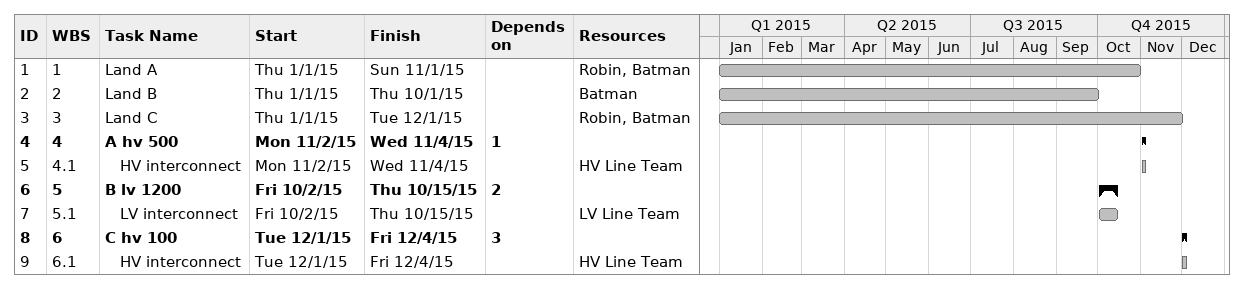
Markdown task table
| ID | WBS | Task | Start | Finish | Predecessors | Resources |
|---|---|---|---|---|---|---|
| 1 | 1 | Land A | 2015-01-01 | 2015-11-01 |  | Robin, Batman |
| 2 | 2 | Land B | 2015-01-01 | 2015-10-01 |  | Batman |
| 3 | 3 | Land C | 2015-01-01 | 2015-12-01 |  | Robin, Batman |
| 4 | 4 | **A hv 500** | 2015-11-02 | 2015-11-04 | 1 |  |
| 5 | 4.1 | HV interconnect | 2015-11-02 | 2015-11-04 |  | HV Line Team |
| 6 | 5 | **B lv 1200** | 2015-10-02 | 2015-10-15 | 2 |  |
| 7 | 5.1 | LV interconnect | 2015-10-02 | 2015-10-15 |  | LV Line Team |
| 8 | 6 | **C hv 100** | 2015-12-01 | 2015-12-04 | 3 |  |
| 9 | 6.1 | HV interconnect | 2015-12-01 | 2015-12-04 |  | HV Line Team |
